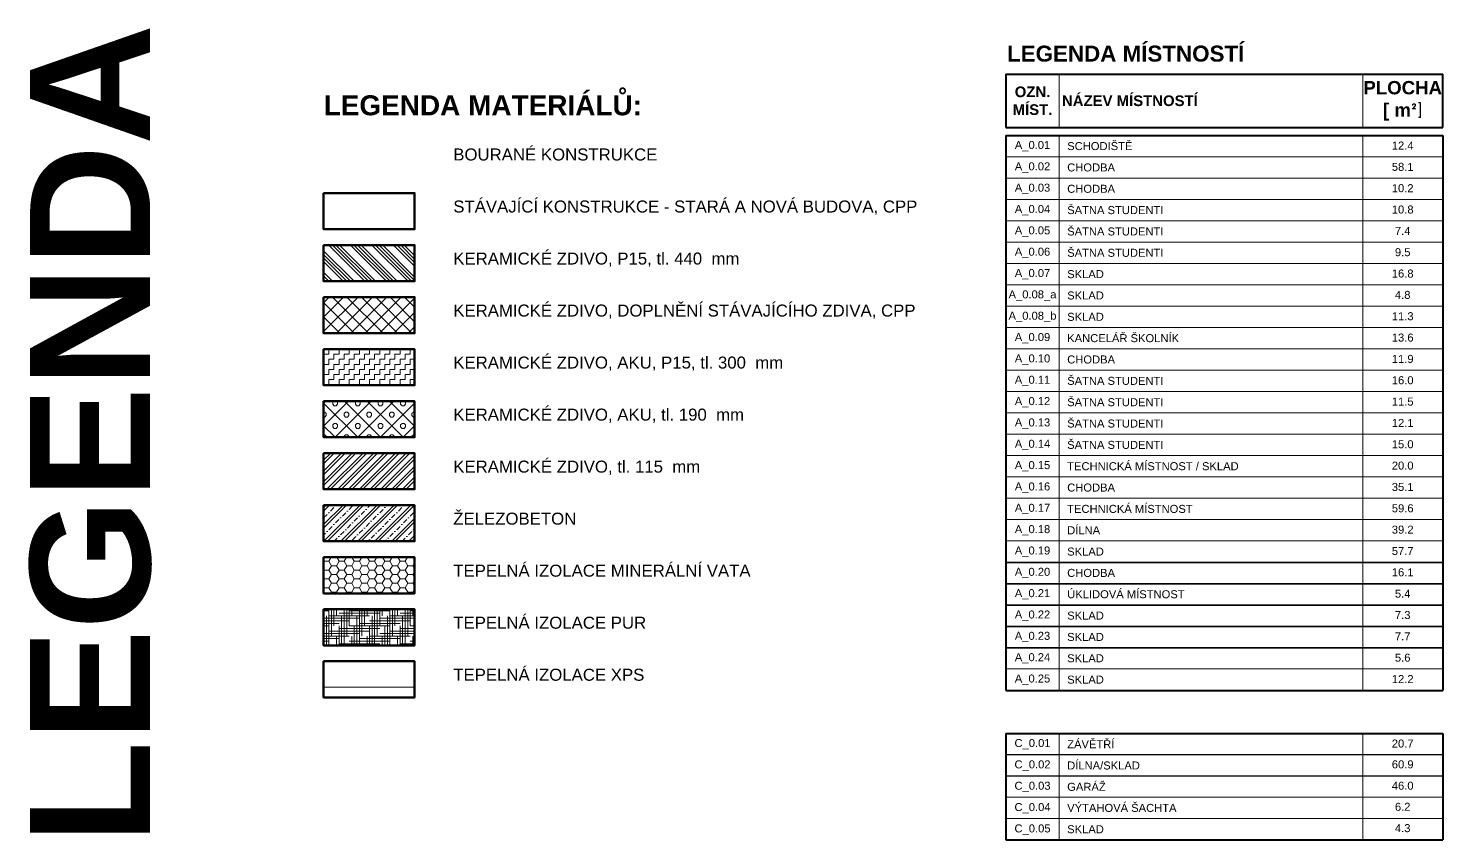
# Model space of a CAD drawing. Header units: millimetres. Extents: x 89194 to 559352, y -753138 to -204019.
# Drawn here: x 290929 to 308598, y -341965 to -331827 of the extents above; entities that cross this region are included whole.
import ezdxf

# ---------------------------------------------------------------- set-up
doc = ezdxf.new("R2010")
doc.units = ezdxf.units.MM
doc.header["$LTSCALE"] = 400
for name, color, linetype, lineweight in [('RG_popisy', 11, 'Continuous', 9), ('RG_tabulky', 7, 'Continuous', 5), ('RG_tabulky tlustá', 7, 'Continuous', 40), ('RG_tepelka', 2, 'Continuous', 9), ('RG_zdivo nové', 1, 'Continuous', 50), ('RG_zdivo stavajici', 30, 'Continuous', 50), ('RG_šrafy', 253, 'Continuous', 9)]:
    doc.layers.add(name, color=color, linetype=linetype, lineweight=lineweight)
doc.styles.add('Arial 100', font='Arial.ttf', dxfattribs={"height": 100})
doc.styles.add('Arial 250', font='Arial Bold.ttf', dxfattribs={"height": 250})
doc.styles.add('Arial 350', font='Arial Bold.ttf', dxfattribs={"height": 350})
doc.linetypes.add('ST_IZOL_TEP2', pattern='A,1e-06,[12,st.shx,S=1,R=0,X=0,Y=0],-3.795,[11,st.shx,S=1,R=0,X=0,Y=15.553],-3.795', length=7.590001)

msp = doc.modelspace()

# ---------------------------------------------------------------- hatches: boundary and pattern name
at = {"layer": 'RG_šrafy'}
h = msp.add_hatch(dxfattribs=at)
h.set_pattern_fill('ANSI34,_O', color=256, scale=10, angle=90)
h.set_pattern_definition([(135, (-61423.8, -266426.58), (-134.70384, -134.70384), []), (135, (-61423.8, -266381.68), (-134.70384, -134.70384), []), (135, (-61423.8, -266336.77), (-134.70384, -134.70384), []), (135, (-61423.8, -266291.87), (-134.70384, -134.70384), [])])
h.paths.add_polyline_path([(295755.1, -334536.3), (294618.6, -334536.3), (294618.6, -334987), (295755.1, -334987)])
h = msp.add_hatch(dxfattribs=at)
h.set_pattern_fill('ANSI37', color=256, scale=40)
h.set_pattern_definition([(45, (-47078.97, 164675.29), (-89.80256, 89.80256), []), (135, (-47078.97, 164675.29), (-89.80256, -89.80256), [])])
h.paths.add_polyline_path([(295755.1, -335186.3), (294618.6, -335186.3), (294618.6, -335637), (295755.1, -335637)])
at = {"layer": 'RG_šrafy', "ltscale": 0.0007}
h = msp.add_hatch(dxfattribs=at)
h.set_pattern_fill('ZIGZAG', color=256, scale=20)
h.set_pattern_definition([(0, (-61423.795, -263826.577), (63.5, 63.5), [63.5, -63.5]), (90, (-61360.295, -263826.577), (-63.5, 63.5), [63.5, -63.5])])
h.paths.add_polyline_path([(295755.1, -335836.3), (294618.6, -335836.3), (294618.6, -336287), (295755.1, -336287)])
h = msp.add_hatch(dxfattribs=at)
h.set_pattern_fill('PLASTY_LEHCENE', color=256, scale=50)
h.set_pattern_definition([(45, (-47008.26, 167275.3), (-141.421356, 141.421356), []), (0, (-46782.92, 167341.53), (141.421356, 141.421356), [25, -257.84271]), (45, (-46757.92, 167341.53), (-141.421356, 141.421356), [25, -175]), (90, (-46740.24, 167359.21), (-141.421356, 141.421356), [25, -257.84271]), (135, (-46740.24, 167384.21), (-141.421356, -141.421356), [25, -175]), (0, (-46782.92, 167401.89), (141.421356, 141.421356), [25, -257.84271]), (45, (-46800.6, 167384.21), (-141.421356, 141.421356), [25, -175]), (90, (-46800.6, 167359.21), (-141.421356, 141.421356), [25, -257.84271]), (135, (-46782.92, 167341.53), (-141.421356, -141.421356), [25, -175]), (135, (-46815.42, 167275.3), (-141.421356, -141.421356), [])])
h.paths.add_polyline_path([(295755.1, -336486.3), (294618.6, -336486.3), (294618.6, -336937), (295755.1, -336937)])
at = {"layer": 'RG_šrafy'}
h = msp.add_hatch(dxfattribs=at)
h.set_pattern_fill('ANSI32', color=256, scale=10)
h.set_pattern_definition([(45, (-38756.65, -87871.15), (-67.35192, 67.35192), []), (45, (-38711.75, -87871.15), (-67.35192, 67.35192), [])])
h.paths.add_polyline_path([(295755.1, -337136.3), (294618.6, -337136.3), (294618.6, -337587), (295755.1, -337587)])
at = {"layer": 'RG_šrafy', "ltscale": 0.0007}
h = msp.add_hatch(dxfattribs=at)
h.set_pattern_fill('ZELEZOBETON', color=256, scale=30)
h.set_pattern_definition([(45, (-61423.8, -265776.58), (-106.06602, 106.06602), []), (45, (-61381.37, -265776.58), (-106.06602, 106.06602), []), (45, (-61296.52, -265776.58), (-63.63961, 148.492424), [60, -30, 0, -30])])
h.paths.add_polyline_path([(295755.1, -337786.3), (294618.6, -337786.3), (294618.6, -338237), (295755.1, -338237)])
at = {"layer": 'RG_šrafy', "ltscale": 0.1}
h = msp.add_hatch(dxfattribs=at)
h.set_pattern_fill('HONEY', color=256, scale=20)
h.set_pattern_definition([(0, (-61423.795, -265126.577), (95.25, 54.9926), [63.5, -127]), (120, (-61423.795, -265126.577), (-95.249989, 54.99262), [63.5, -127]), (60, (-61423.795, -265126.577), (1.1e-05, 109.98522), [-127, 63.5])])
h.paths.add_polyline_path([(295755.1, -338436.3), (294618.6, -338436.3), (294618.6, -338887), (295755.1, -338887)])
h = msp.add_hatch(dxfattribs=at)
h.set_pattern_fill('HOUND', color=256, scale=20)
h.set_pattern_definition([(0, (-61423.795, -265126.577), (127, 31.75), [508, -254]), (90, (-61423.795, -265126.577), (-31.75, -127), [508, -254])])
h.paths.add_polyline_path([(295755.1, -339086.3), (294618.6, -339086.3), (294618.6, -339537), (295755.1, -339537)])

# ---------------------------------------------------------------- linework, layer by layer
at = {"layer": 'RG_tabulky'}
for p, q in [((303807.4, -332399.7), (303807.4, -333066.3)), ((307598.5, -332399.7), (307598.5, -333066.3)), ((303807.4, -333166.3), (303807.4, -340098.9)), ((307598.5, -333166.3), (307598.5, -340098.9)), ((303140.8, -333432.9), (308598.4, -333432.9)), ((303140.8, -333699.6), (308598.4, -333699.6)), ((303140.8, -333966.2), (308598.4, -333966.2)), ((303140.8, -334232.9), (308598.4, -334232.9)), ((303140.8, -334499.5), (308598.4, -334499.5)), ((303140.8, -334766.1), (308598.4, -334766.1)), ((303140.8, -335032.8), (308598.4, -335032.8)), ((303140.8, -335299.4), (308598.4, -335299.4)), ((303140.8, -335566.1), (308598.4, -335566.1)), ((303140.8, -335832.7), (308598.4, -335832.7)), ((303140.8, -336099.3), (308598.4, -336099.3)), ((303140.8, -336366), (308598.4, -336366)), ((303140.8, -336632.6), (308598.4, -336632.6)), ((303140.8, -336899.3), (308598.4, -336899.3)), ((303140.8, -337165.9), (308598.4, -337165.9)), ((303140.8, -337432.5), (308598.4, -337432.5)), ((303140.8, -337699.2), (308598.4, -337699.2)), ((303140.8, -337965.8), (308598.4, -337965.8)), ((303140.8, -338232.5), (308598.4, -338232.5)), ((303140.8, -338499.1), (308598.4, -338499.1)), ((303140.8, -338505.6), (308598.4, -338505.6)), ((303140.8, -338765.7), (308598.4, -338765.7)), ((303140.8, -338772.2), (308598.4, -338772.2)), ((303140.8, -339032.4), (308598.4, -339032.4)), ((303140.8, -339038.9), (308598.4, -339038.9)), ((303140.8, -339299), (308598.4, -339299)), ((303140.8, -339305.5), (308598.4, -339305.5)), ((303140.8, -339565.7), (308598.4, -339565.7)), ((303140.8, -339572.2), (308598.4, -339572.2)), ((303140.8, -339832.3), (308598.4, -339832.3)), ((303807.4, -340638.6), (303807.4, -341965.3)), ((303140.8, -340898.8), (308598.4, -340898.8)), ((303140.8, -340905.3), (308598.4, -340905.3)), ((303140.8, -341165.4), (308598.4, -341165.4)), ((303140.8, -341171.9), (308598.4, -341171.9)), ((303140.8, -341432), (308598.4, -341432)), ((303140.8, -341698.7), (308598.4, -341698.7))]:
    msp.add_line(p, q, dxfattribs=at)
msp.add_lwpolyline([(307598.5, -340638.6), (307598.5, -341965.3)], dxfattribs=at)
at = {"layer": 'RG_tabulky tlustá'}
for p, q in [((303140.8, -332399.7), (303140.8, -333066.3)), ((303140.8, -332399.7), (308598.4, -332399.7)), ((303140.8, -333066.3), (308598.4, -333066.3)), ((303140.8, -333166.3), (303140.8, -340098.9)), ((303140.8, -333166.3), (308598.4, -333166.3)), ((303140.8, -340098.9), (308598.4, -340098.9)), ((303140.8, -340638.6), (308598.4, -340638.6)), ((303140.8, -341965.3), (308598.4, -341965.3))]:
    msp.add_line(p, q, dxfattribs=at)
for points in [[(308598.4, -333066.3), (308598.4, -332399.7)], [(308598.4, -333166.3), (308598.4, -340098.9)], [(303140.8, -340638.6), (303140.8, -341965.3)], [(308598.4, -340638.6), (308598.4, -341965.3)]]:
    msp.add_lwpolyline(points, dxfattribs=at)
at = {"layer": 'RG_tepelka', "linetype": 'ST_IZOL_TEP2', "ltscale": 0.05}
msp.add_line((294618.6, -340061), (295755.1, -340061), dxfattribs=at)
at = {"layer": 'RG_zdivo nové'}
for points in [[(294618.6, -334536.3), (295755.1, -334536.3), (295755.1, -334987), (294618.6, -334987)], [(294618.6, -335186.3), (295755.1, -335186.3), (295755.1, -335637), (294618.6, -335637)], [(294618.6, -335836.3), (295755.1, -335836.3), (295755.1, -336287), (294618.6, -336287)], [(294618.6, -336486.3), (295755.1, -336486.3), (295755.1, -336937), (294618.6, -336937)], [(294618.6, -337136.3), (295755.1, -337136.3), (295755.1, -337587), (294618.6, -337587)], [(294618.6, -337786.3), (295755.1, -337786.3), (295755.1, -338237), (294618.6, -338237)], [(294618.6, -338436.3), (295755.1, -338436.3), (295755.1, -338887), (294618.6, -338887)], [(294618.6, -339086.3), (295755.1, -339086.3), (295755.1, -339537), (294618.6, -339537)], [(294618.6, -339736.3), (295755.1, -339736.3), (295755.1, -340187), (294618.6, -340187)]]:
    msp.add_lwpolyline(points, close=True, dxfattribs=at)
at = {"layer": 'RG_zdivo stavajici'}
msp.add_lwpolyline([(294618.6, -333886.3), (295755.1, -333886.3), (295755.1, -334337), (294618.6, -334337)], close=True, dxfattribs=at)

# ---------------------------------------------------------------- texts
at = {"layer": 'RG_popisy', "insert": (290951.2, -342015.7), "char_height": 1500, "width": 5714.437, "attachment_point": 1, "rotation": 90, "style": 'Arial 350'}
msp.add_mtext('LEGENDA', dxfattribs=at)
at = {"layer": 'RG_popisy'}
for s, insert, char_height, width, attachment_point, style in [('LEGENDA MÍSTNOSTÍ', (303155.7, -332246.2), 200, 5354.618, 7, 'Arial 350'), ('LEGENDA MATERIÁLŮ:', (294618.6, -332664.1), 250, 5714.437, 1, 'Arial 350'), ('OZN.\\PMÍST.', (303474.1, -332733), 133.32, 666.6, 5, 'Arial 250'), ('NÁZEV MÍSTNOSTÍ', (304690.5, -332733), 133.32, 2333.1, 5, 'Arial 250'), ('A_0.01', (303474.1, -333299.6), 99.99, 999.9, 5, 'Arial 100'), ('SCHODIŠTĚ', (303907.4, -333299.6), 99.99, 2233.11, 4, 'Arial 100'), ('12.4 ', (308098.5, -333292.1), 99.99, 999.914, 5, 'Arial 100'), ('{\\fArial|b0|i0|c238|p34;BOURANÉ KONSTRUKCE}', (296237.9, -333328.9), 150, 4561.901, 1, 'Arial 250'), ('A_0.02', (303474.1, -333566.3), 99.99, 999.9, 5, 'Arial 100'), ('CHODBA', (303907.4, -333566.3), 99.99, 2233.11, 4, 'Arial 100'), ('58.1 ', (308098.5, -333558.8), 99.99, 999.914, 5, 'Arial 100'), ('A_0.03', (303474.1, -333832.9), 99.99, 999.9, 5, 'Arial 100'), ('10.2 ', (308098.5, -333825.4), 99.99, 999.914, 5, 'Arial 100'), ('{\\fArial|b0|i0|c238|p34;STÁVAJÍCÍ KONSTRUKCE - STARÁ A NOVÁ BUDOVA, CPP }', (296237.9, -333978.9), 150, 5908.423, 1, 'Arial 250'), ('CHODBA', (303907.4, -333832.9), 99.99, 2233.11, 4, 'Arial 100'), ('A_0.04', (303474.1, -334099.5), 99.99, 999.9, 5, 'Arial 100'), ('ŠATNA STUDENTI', (303907.4, -334099.5), 99.99, 2233.11, 4, 'Arial 100'), ('10.8 ', (308098.5, -334092), 99.99, 999.914, 5, 'Arial 100'), ('A_0.05', (303474.1, -334366.2), 99.99, 999.9, 5, 'Arial 100'), ('ŠATNA STUDENTI', (303907.4, -334366.2), 99.99, 2233.11, 4, 'Arial 100'), ('7.4 ', (308098.5, -334358.7), 99.99, 999.914, 5, 'Arial 100'), ('{\\fArial|b0|i0|c238|p34;KERAMICKÉ ZDIVO, P15, tl. 440  mm}', (296237.9, -334628.9), 150, 6609.172, 1, 'Arial 250'), ('A_0.06', (303474.1, -334632.8), 99.99, 999.9, 5, 'Arial 100'), ('ŠATNA STUDENTI', (303907.4, -334632.8), 99.99, 2233.11, 4, 'Arial 100'), ('9.5 ', (308098.5, -334625.3), 99.99, 999.914, 5, 'Arial 100'), ('A_0.07', (303474.1, -334899.5), 99.99, 999.9, 5, 'Arial 100'), ('SKLAD', (303907.4, -334899.5), 99.99, 2677.668, 4, 'Arial 100'), ('16.8 ', (308098.5, -334892), 99.99, 999.914, 5, 'Arial 100'), ('A_0.08_a', (303474.1, -335166.1), 99.99, 999.9, 5, 'Arial 100'), ('SKLAD', (303907.4, -335166.1), 99.99, 2233.11, 4, 'Arial 100'), ('4.8 ', (308098.5, -335158.6), 99.99, 999.914, 5, 'Arial 100'), ('{\\fArial|b0|i0|c238|p34;KERAMICKÉ ZDIVO, DOPLNĚNÍ STÁVAJÍCÍHO ZDIVA, CPP}', (296237.9, -335278.9), 150, 6609.172, 1, 'Arial 250'), ('A_0.08_b', (303474.1, -335432.7), 99.99, 999.9, 5, 'Arial 100'), ('SKLAD', (303907.4, -335432.7), 99.99, 2677.668, 4, 'Arial 100'), ('11.3 ', (308098.5, -335425.2), 99.99, 999.914, 5, 'Arial 100'), ('A_0.09', (303474.1, -335699.4), 99.99, 999.9, 5, 'Arial 100'), ('KANCELÁŘ ŠKOLNÍK', (303907.4, -335699.4), 99.99, 2233.11, 4, 'Arial 100'), ('13.6 ', (308098.5, -335691.9), 99.99, 999.914, 5, 'Arial 100'), ('{\\fArial|b0|i0|c238|p34;KERAMICKÉ ZDIVO, AKU, P15, tl. 300  mm}', (296237.9, -335928.9), 150, 5412.446, 1, 'Arial 250'), ('A_0.10', (303474.1, -335966), 99.99, 999.9, 5, 'Arial 100'), ('CHODBA', (303907.4, -335966), 99.99, 2233.11, 4, 'Arial 100'), ('11.9 ', (308098.5, -335958.5), 99.99, 999.914, 5, 'Arial 100'), ('A_0.11', (303474.1, -336232.7), 99.99, 999.9, 5, 'Arial 100'), ('ŠATNA STUDENTI', (303907.4, -336232.7), 99.99, 2233.11, 4, 'Arial 100'), ('16.0 ', (308098.5, -336225.2), 99.99, 999.914, 5, 'Arial 100'), ('ŠATNA STUDENTI', (303907.4, -336499.3), 99.99, 2233.11, 4, 'Arial 100'), ('{\\fArial|b0|i0|c238|p34;KERAMICKÉ ZDIVO, AKU, tl. 190  mm}', (296237.9, -336578.9), 150, 5222.774, 1, 'Arial 250'), ('A_0.12', (303474.1, -336499.3), 99.99, 999.9, 5, 'Arial 100'), ('11.5 ', (308098.5, -336491.8), 99.99, 999.914, 5, 'Arial 100'), ('A_0.13', (303474.1, -336765.9), 99.99, 999.9, 5, 'Arial 100'), ('ŠATNA STUDENTI', (303907.4, -336765.9), 99.99, 2677.668, 4, 'Arial 100'), ('12.1 ', (308098.5, -336758.4), 99.99, 999.914, 5, 'Arial 100'), ('ŠATNA STUDENTI', (303907.4, -337032.6), 99.99, 2233.11, 4, 'Arial 100'), ('A_0.14', (303474.1, -337032.6), 99.99, 999.9, 5, 'Arial 100'), ('15.0 ', (308098.5, -337025.1), 99.99, 999.914, 5, 'Arial 100'), ('{\\fArial|b0|i0|c238|p34;KERAMICKÉ ZDIVO, tl. 115  mm}', (296237.9, -337228.9), 150, 5411.136, 1, 'Arial 250'), ('A_0.15', (303474.1, -337299.2), 99.99, 999.9, 5, 'Arial 100'), ('TECHNICKÁ MÍSTNOST / SKLAD', (303907.4, -337299.2), 99.99, 2233.11, 4, 'Arial 100'), ('20.0 ', (308098.5, -337291.7), 99.99, 999.914, 5, 'Arial 100'), ('A_0.16', (303474.1, -337565.9), 99.99, 999.9, 5, 'Arial 100'), ('CHODBA', (303907.4, -337565.9), 99.99, 2233.11, 4, 'Arial 100'), ('35.1 ', (308098.5, -337558.4), 99.99, 999.914, 5, 'Arial 100'), ('{\\fArial|b0|i0|c238|p34;ŽELEZOBETON}', (296237.9, -337878.9), 150, 5222.774, 1, 'Arial 250'), ('A_0.17', (303474.1, -337832.5), 99.99, 999.9, 5, 'Arial 100'), ('TECHNICKÁ MÍSTNOST', (303907.4, -337832.5), 99.99, 2233.11, 4, 'Arial 100'), ('59.6 ', (308098.5, -337825), 99.99, 999.914, 5, 'Arial 100'), ('A_0.18', (303474.1, -338099.1), 99.99, 999.9, 5, 'Arial 100'), ('DÍLNA', (303907.4, -338099.1), 99.99, 2233.11, 4, 'Arial 100'), ('39.2 ', (308098.5, -338091.6), 99.99, 999.914, 5, 'Arial 100'), ('A_0.19', (303474.1, -338365.8), 99.99, 999.9, 5, 'Arial 100'), ('SKLAD', (303907.4, -338365.8), 99.99, 2677.668, 4, 'Arial 100'), ('57.7 ', (308098.5, -338358.3), 99.99, 999.914, 5, 'Arial 100'), ('{\\fArial|b0|i0|c238|p34;TEPELNÁ IZOLACE MINERÁLNÍ VATA}', (296237.9, -338528.9), 150, 4561.901, 1, 'Arial 250'), ('A_0.20', (303474.1, -338632.4), 99.99, 999.9, 5, 'Arial 100'), ('CHODBA', (303907.4, -338632.4), 99.99, 2233.11, 4, 'Arial 100'), ('16.1 ', (308098.5, -338624.9), 99.99, 999.914, 5, 'Arial 100'), ('A_0.21', (303474.1, -338899.1), 99.99, 999.9, 5, 'Arial 100'), ('ÚKLIDOVÁ MÍSTNOST', (303907.4, -338899.1), 99.99, 2233.11, 4, 'Arial 100'), ('5.4 ', (308098.5, -338891.6), 99.99, 999.914, 5, 'Arial 100'), ('{\\fArial|b0|i0|c238|p34;TEPELNÁ IZOLACE PUR}', (296237.9, -339178.9), 150, 4561.901, 1, 'Arial 250'), ('A_0.22', (303474.1, -339165.7), 99.99, 999.9, 5, 'Arial 100'), ('SKLAD', (303907.4, -339165.7), 99.99, 2677.668, 4, 'Arial 100'), ('7.3 ', (308098.5, -339158.2), 99.99, 999.914, 5, 'Arial 100'), ('A_0.23', (303474.1, -339432.3), 99.99, 999.9, 5, 'Arial 100'), ('SKLAD', (303907.4, -339432.3), 99.99, 2677.668, 4, 'Arial 100'), ('7.7 ', (308098.5, -339424.8), 99.99, 999.914, 5, 'Arial 100'), ('A_0.24', (303474.1, -339699), 99.99, 999.9, 5, 'Arial 100'), ('SKLAD', (303907.4, -339699), 99.99, 2233.11, 4, 'Arial 100'), ('5.6 ', (308098.5, -339691.5), 99.99, 999.914, 5, 'Arial 100'), ('{\\fArial|b0|i0|c238|p34;TEPELNÁ IZOLACE XPS}', (296237.9, -339828.9), 150, 4561.901, 1, 'Arial 250'), ('A_0.25', (303474.1, -339965.6), 99.99, 999.9, 5, 'Arial 100'), ('SKLAD', (303907.4, -339965.6), 99.99, 2677.668, 4, 'Arial 100'), ('12.2 ', (308098.5, -339958.1), 99.99, 999.914, 5, 'Arial 100'), ('C_0.01', (303474.1, -340771.9), 99.99, 999.9, 5, 'Arial 100'), ('ZÁVĚTŘÍ', (303907.4, -340771.9), 99.99, 2233.11, 4, 'Arial 100'), ('20.7 ', (308098.5, -340764.4), 99.99, 999.914, 5, 'Arial 100'), ('C_0.02', (303474.1, -341038.6), 99.99, 999.9, 5, 'Arial 100'), ('DÍLNA/SKLAD', (303907.4, -341038.6), 99.99, 2233.11, 4, 'Arial 100'), ('60.9 ', (308098.5, -341024.6), 99.99, 999.914, 5, 'Arial 100'), ('C_0.03', (303474.1, -341305.2), 99.99, 999.9, 5, 'Arial 100'), ('GARÁŽ', (303907.4, -341305.2), 99.99, 2233.11, 4, 'Arial 100'), ('46.0 ', (308098.5, -341291.2), 99.99, 999.914, 5, 'Arial 100'), ('C_0.04', (303474.1, -341571.9), 99.99, 999.9, 5, 'Arial 100'), ('VÝTAHOVÁ ŠACHTA', (303907.4, -341568.6), 99.99, 2233.11, 4, 'Arial 100'), ('6.2 ', (308098.5, -341554.6), 99.99, 999.914, 5, 'Arial 100'), ('C_0.05', (303474.1, -341838.5), 99.99, 999.9, 5, 'Arial 100'), ('SKLAD', (303907.4, -341835.2), 99.99, 2233.11, 4, 'Arial 100'), ('4.3 ', (308098.5, -341821.2), 99.99, 999.914, 5, 'Arial 100')]:
    msp.add_mtext(s, dxfattribs=dict(at, insert=insert, char_height=char_height, width=width, attachment_point=attachment_point, style=style))
at = {"layer": 'RG_tabulky', "color": 11, "insert": (308098.5, -332733), "char_height": 166.652, "width": 999.914, "attachment_point": 5, "style": 'Arial 250'}
msp.add_mtext('PLOCHA\\P[ m{\\fISOCPEUR|b1|i0|c238|p34;²]}', dxfattribs=at)

doc.saveas('drawing.dxf')
